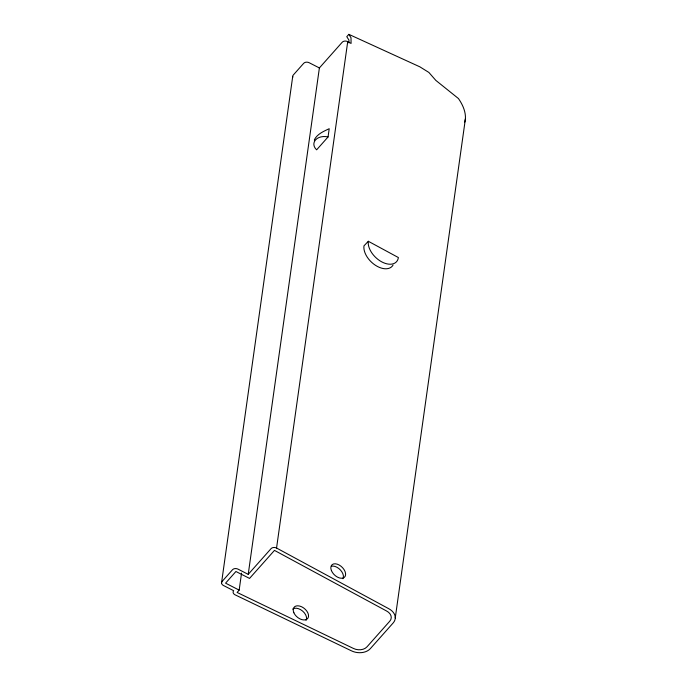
<?xml version="1.0" encoding="UTF-8"?>
<svg xmlns="http://www.w3.org/2000/svg" width="687" height="687" viewBox="0 0 687 687"><rect width="100%" height="100%" fill="white"/><g stroke="black" fill="none" stroke-linecap="round" stroke-linejoin="round"><path stroke-width="1.03" d="M221.549 582.825L292.722 76.42M239.162 590.116L225.576 583.16L235.924 571.498L249.544 578.42L274.474 550.39L386.498 610.958A10.022 7.222 8 0 1 389.812 621.151L366.961 646.871A10.022 7.222 8 0 1 353.255 648.365L237.118 592.452L239.162 590.116L241.549 573.13M248.222 574.349L271.073 548.63A4.01 2.885 8 0 1 276.552 548.028L388.576 608.613A14.032 10.107 8 0 1 393.222 622.886L370.37 648.605A14.032 10.107 8 0 1 351.177 650.701L235.006 594.787A4.01 2.885 8 0 1 233.674 590.717L223.455 585.496A4.01 2.885 8 0 1 222.133 581.417L232.515 569.729A4.01 2.885 8 0 1 238.003 569.128L248.222 574.349L319.386 67.944L342.238 42.216A4.01 2.885 8 0 1 347.725 41.624L351.074 43.436L351.005 37.725L348.859 34.35L346.78 36.686L348.927 40.061L348.962 42.92M328.051 136.962A11.585 8.347 8 0 0 315.531 139.916A11.585 8.347 8 0 0 316.63 149.826L328.051 136.962L329.21 128.709C323.749 131.277 317.274 133.999 314.423 139.659L314.483 140.577M276.552 548.028L347.725 41.624M395.257 617.982L465.451 118.533C465.726 111.242 462.497 104.441 458.469 98.559L435.833 80.396L428.877 72.444L419.851 66.828L348.859 34.35M464.756 122.08L465.451 118.533M368.318 241.283A18.025 11.104 43.6 0 0 381.611 261.799A18.025 11.104 43.6 0 0 398.383 257.548L368.318 241.283L363.964 245.86A18.025 11.104 43.6 0 0 375.308 265.199A18.025 11.104 43.6 0 0 393.067 265.045M319.386 67.944L309.176 62.723A4.01 2.885 8 0 0 303.688 63.324L293.297 75.012A4.01 2.885 8 0 0 292.834 77.176M331.443 566.208A8.819 5.436 43.6 0 1 340.46 570.047A8.819 5.436 43.6 0 1 342.925 578.712M292.731 609.06A8.819 5.59 39.6 0 1 302.615 611.078A8.819 5.59 39.6 0 1 306.058 620.378M331.426 570.596A8.819 5.436 43.6 0 0 344.161 577.492A8.819 5.436 43.6 0 0 339.069 564.963A8.819 5.436 43.6 0 0 331.426 570.596M293.856 612.727A8.819 5.59 39.6 0 0 307.063 619.081A8.819 5.59 39.6 0 0 301.73 606.819A8.819 5.59 39.6 0 0 293.856 612.727"/></g></svg>
